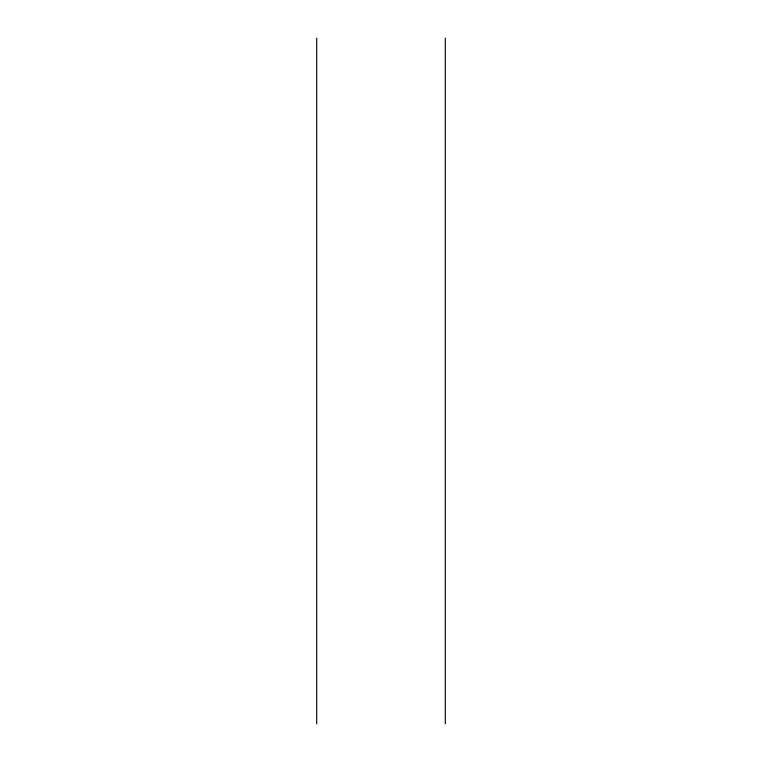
<?xml version="1.0" encoding="UTF-8"?>
<svg xmlns="http://www.w3.org/2000/svg" width="762" height="762" viewBox="0 0 762 762"><rect width="100%" height="100%" fill="white"/><g stroke="black" fill="none" stroke-linecap="round" stroke-linejoin="round"><path stroke-width="1.14" d="M445.294 38.1L445.294 723.9M316.706 38.1L316.706 723.9"/></g></svg>
